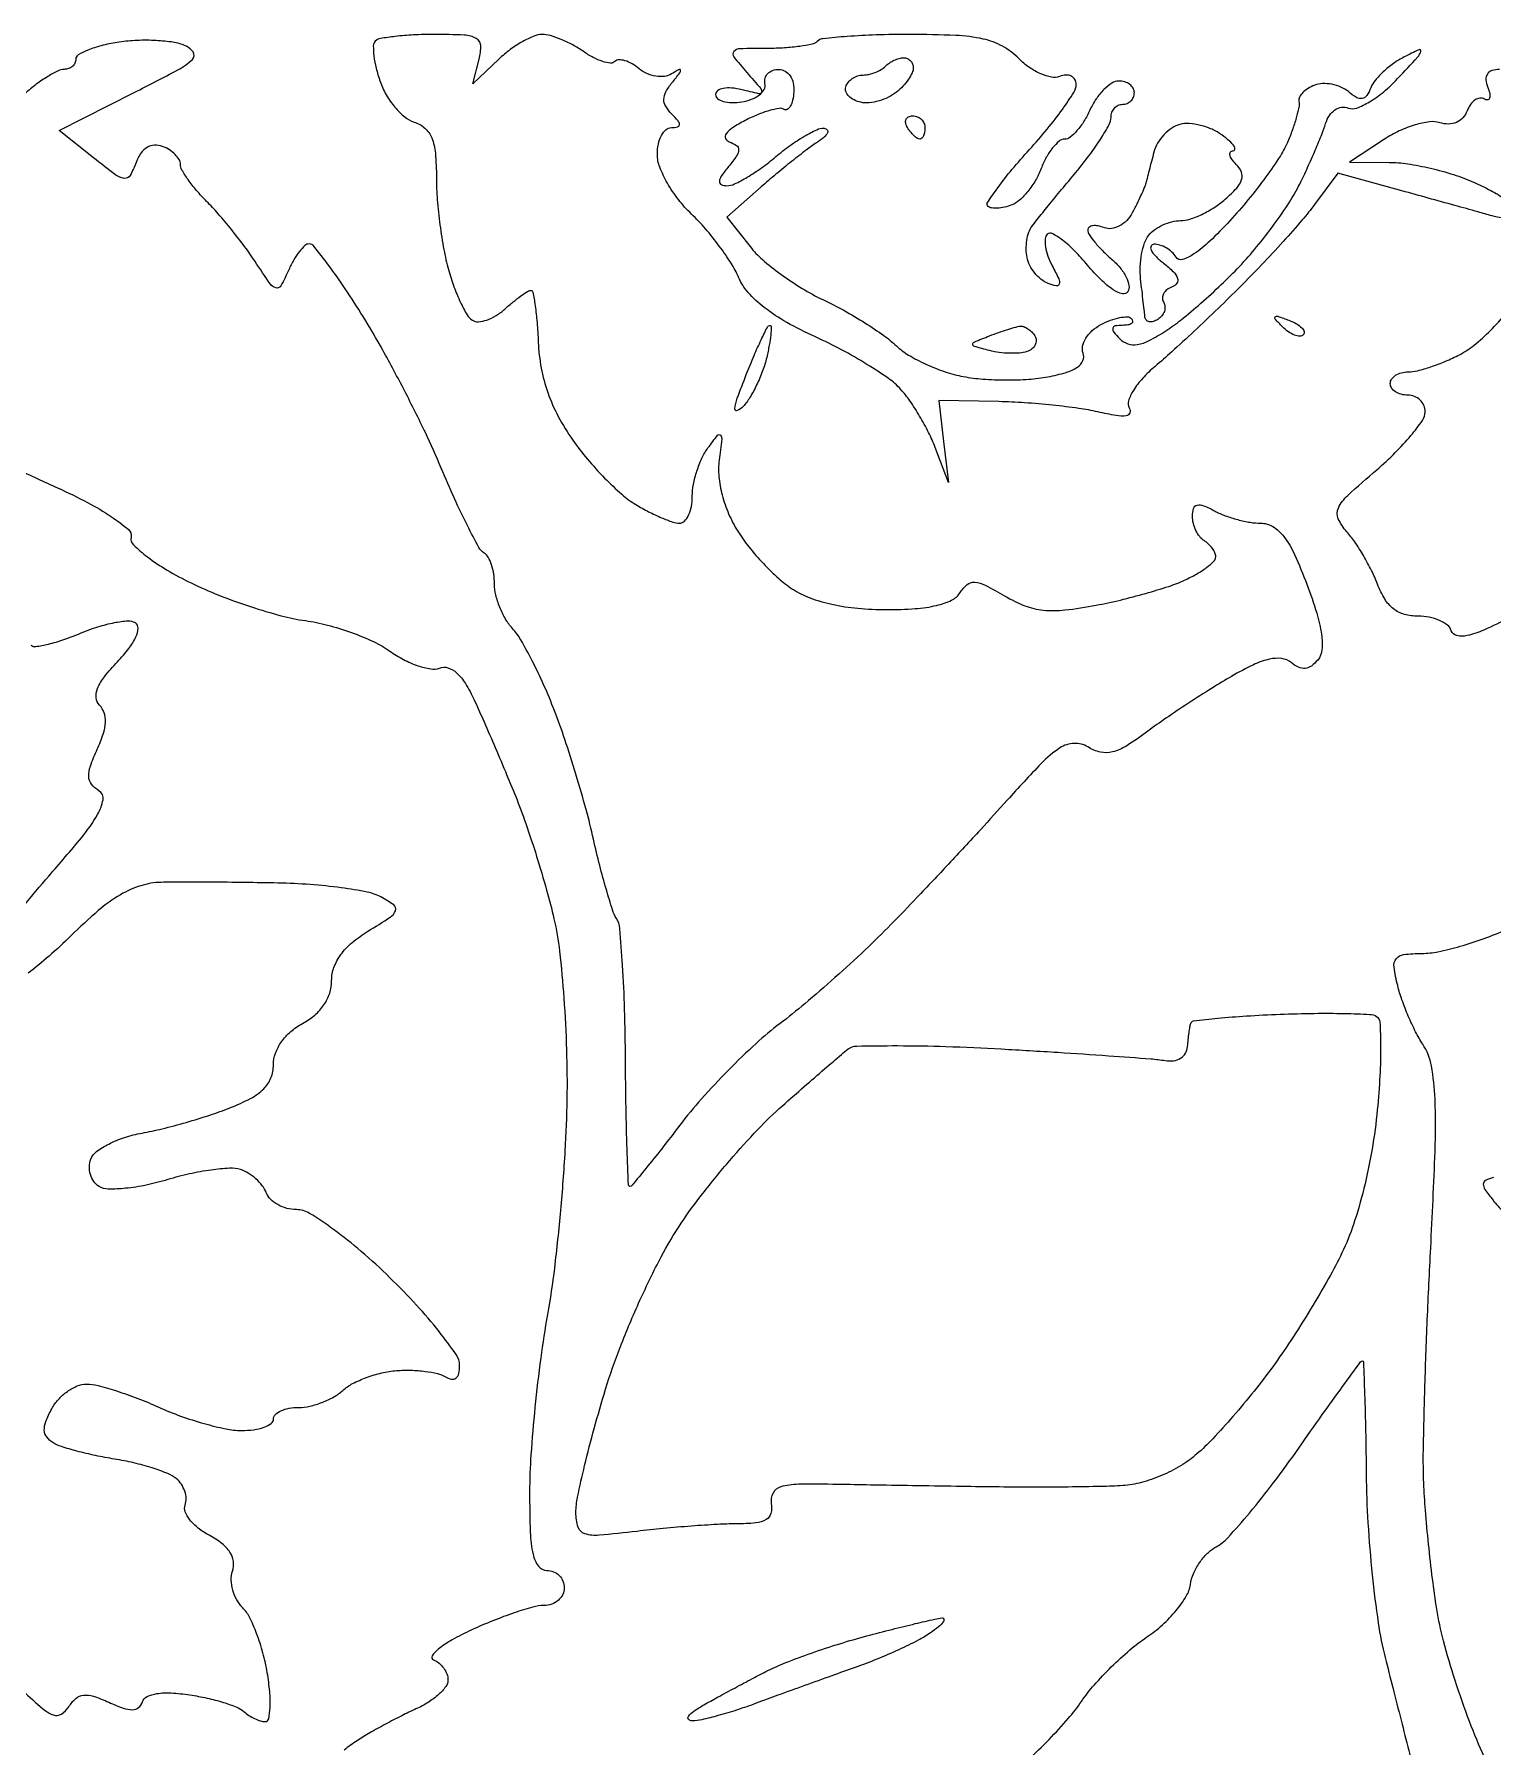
# Model space of a CAD drawing. Extents: x 0 to 102, y 0 to 135.
# Drawn here: x 79.98 to 90.59, y 101.76 to 114.21 of the extents above; entities that cross this region are included whole.
import ezdxf

# ---------------------------------------------------------------- set-up
doc = ezdxf.new("R2010")
doc.units = 0
doc.header["$MEASUREMENT"] = 0

msp = doc.modelspace()

# ---------------------------------------------------------------- linework, layer by layer
for points in [[(90.658409, 112.875781, -0.036503), (90.58545, 112.890931, 0.001341), (90.48252, 112.919977, 0.000335), (90.314333, 112.966828, 0.000343), (90.121901, 113.020153, 0.000345), (89.9298, 113.073101), (89.4645, 113.201006), (89.2953, 112.973922, -0.017749), (89.205238, 112.8616, -0.006008), (89.066515, 112.7045, -0.005966), (88.908903, 112.5344, -0.00682), (88.754057, 112.375627, -0.004446), (88.593534, 112.218286, -0.003613), (88.4188, 112.052454, -0.003651), (88.255565, 111.90198, -0.009484), (88.135201, 111.796737, 0.031923), (88.044613, 111.710061, 0.046547), (87.977733, 111.622197, 0.056738), (87.941113, 111.545259, 0.22479), (87.946779, 111.494583, -0.22796), (87.950606, 111.458376, -0.282283), (87.924685, 111.437518, -0.074451), (87.851685, 111.439071, -0.013808), (87.719634, 111.465498, 0.021453), (87.579706, 111.491284, 0.009056), (87.389975, 111.514398, 0.00894), (87.186092, 111.531818, 0.011534), (86.998353, 111.540137), (86.562607, 111.549384), (86.597271, 111.251142), (86.631936, 110.9529), (86.5358, 111.2067, 0.025628), (86.487759, 111.316233, 0.017464), (86.4226, 111.435649, 0.017633), (86.35146, 111.546714, 0.033559), (86.285437, 111.6297, 0.0548), (86.195678, 111.708771, 0.015479), (86.039733, 111.811326, 0.015404), (85.855148, 111.917004, 0.015703), (85.665572, 112.0104, -0.021462), (85.456209, 112.116557, -0.036802), (85.293176, 112.224718, -0.045139), (85.175497, 112.334247, -0.082515), (85.105319, 112.444611, 0.041027), (85.051645, 112.546777, 0.018495), (84.965751, 112.671598, 0.018166), (84.864808, 112.797442, 0.023616), (84.763053, 112.904589, -0.036866), (84.668285, 113.009824, -0.034969), (84.588148, 113.129637, -0.036966), (84.532652, 113.245795, -0.093219), (84.5154, 113.337528, -0.04991), (84.522893, 113.412404, -0.069894), (84.545221, 113.475721, -0.090046), (84.578163, 113.518324, -0.185325), (84.61692, 113.5332, 0.05264), (84.662192, 113.537979, 0.348179), (84.675712, 113.55435, 0.183737), (84.665855, 113.581934, 0.019699), (84.618933, 113.632707, -0.061908), (84.576066, 113.687742, -0.140069), (84.562625, 113.73832, -0.123308), (84.577313, 113.792668, -0.042742), (84.623163, 113.860447, 0.005246), (84.678619, 113.930488, 0.18988), (84.684279, 113.949884, 0.537767), (84.674296, 113.955242, 0.011808), (84.617444, 113.922856, -0.107133), (84.566255, 113.905439, -0.068988), (84.503352, 113.906901, -0.064547), (84.438807, 113.926156, -0.068581), (84.38275, 113.960972, 0.04228), (84.331034, 113.99698, 0.058665), (84.27921, 114.01929, 0.07399), (84.234988, 114.025594, 0.197325), (84.206142, 114.013542, -0.223726), (84.174402, 114.002129, -0.053222), (84.117896, 114.013663, -0.044641), (84.049366, 114.042388, -0.031229), (83.977863, 114.086087, 0.028965), (83.901041, 114.133515, 0.026078), (83.816561, 114.173601, 0.026991), (83.736952, 114.201486, 0.070858), (83.677179, 114.21, 0.098376), (83.616692, 114.197983, 0.031346), (83.533829, 114.157452, 0.029911), (83.444985, 114.099575, 0.029258), (83.36299, 114.031114), (83.172575, 113.852228), (83.219354, 114.031114, 0.072456), (83.230377, 114.129906, 0.266053), (83.198533, 114.181428, 0.114181), (83.112263, 114.205282, 0.010597), (82.889667, 114.21, 0.012202), (82.741861, 114.206392, 0.016717), (82.609249, 114.195462, 0.013482), (82.5013, 114.179959, 0.155179), (82.463708, 114.160508, 0.196964), (82.449567, 114.126728, 0.031873), (82.453653, 114.054129, 0.03106), (82.470135, 113.964598, 0.022824), (82.498979, 113.867865, 0.047385), (82.543404, 113.77103, 0.043196), (82.606468, 113.681023, 0.045893), (82.677615, 113.610419, 0.095922), (82.745871, 113.573256, -0.103877), (82.824308, 113.528933, -0.117516), (82.87414, 113.45846, -0.074141), (82.900702, 113.346783, -0.021045), (82.908472, 113.167949, 0.019803), (82.914956, 113.009623, 0.012512), (82.934438, 112.825749, 0.012563), (82.962697, 112.645726, 0.022522), (82.996204, 112.499907, 0.019495), (83.03598, 112.375686, 0.02328), (83.083329, 112.26225, 0.022916), (83.13132, 112.171798, 0.121492), (83.170263, 112.132069, 0.15824), (83.214341, 112.121297, 0.064656), (83.275445, 112.133894, 0.055179), (83.342869, 112.165858, 0.045688), (83.406442, 112.213612, -0.011853), (83.466457, 112.265391, -0.01604), (83.523219, 112.309089, -0.013003), (83.571872, 112.342231, -0.143981), (83.594212, 112.3488, -0.36178), (83.610079, 112.335591, -0.009468), (83.626141, 112.238127, -0.01569), (83.639949, 112.11649, -0.009539), (83.648999, 111.972041, 0.035973), (83.670733, 111.784556, 0.038025), (83.718959, 111.605676, 0.037071), (83.795067, 111.432212, 0.031083), (83.900048, 111.260875, 0.022401), (84.00635, 111.122958, 0.018286), (84.131733, 110.985093, 0.018665), (84.256678, 110.866605, 0.045231), (84.359253, 110.791634, 0.016516), (84.452022, 110.74002, 0.018206), (84.545073, 110.696408, 0.017897), (84.626763, 110.66509, 0.082763), (84.676503, 110.6568, 0.199303), (84.71192, 110.671501, 0.085407), (84.74197, 110.714178, 0.065402), (84.762383, 110.777364, 0.045495), (84.7692, 110.85213, -0.048012), (84.777494, 110.938311, -0.030554), (84.802736, 111.035946, -0.030583), (84.839621, 111.129591, -0.048789), (84.883365, 111.20359, -0.009871), (84.953525, 111.295669, -0.462981), (84.974327, 111.296351, -0.216106), (84.983684, 111.267208, -0.004599), (84.964563, 111.11401, 0.058534), (84.962612, 110.995355, 0.039131), (84.986784, 110.861552, 0.037196), (85.033749, 110.725017, 0.037982), (85.100159, 110.597947, 0.029723), (85.181342, 110.483493, 0.020205), (85.286287, 110.363057, 0.020403), (85.39744, 110.254666, 0.038012), (85.497079, 110.177968, 0.056478), (85.624001, 110.113942, 0.034903), (85.784574, 110.066969, 0.030871), (85.972617, 110.037955, 0.022846), (86.182871, 110.028343, 0.017303), (86.390889, 110.035544, 0.039404), (86.546243, 110.058701, 0.054472), (86.655406, 110.096773, 0.144189), (86.716375, 110.151425, -0.084582), (86.767658, 110.209621, -0.190384), (86.822854, 110.226903, -0.100328), (86.899931, 110.205337, -0.015191), (87.040887, 110.127749, 0.040862), (87.187696, 110.05649, 0.067303), (87.32164, 110.024307, 0.05417), (87.478723, 110.02538, 0.018091), (87.706213, 110.060051, 0.012039), (87.88243, 110.097886, 0.010123), (88.067186, 110.146209, 0.010252), (88.234126, 110.197223, 0.027621), (88.349648, 110.242335, 0.022525), (88.436413, 110.286689, 0.031014), (88.50965, 110.334633, 0.03175), (88.562718, 110.379796, 0.203286), (88.5762, 110.411587, 0.10399), (88.570084, 110.440673, 0.051617), (88.551349, 110.473578, 0.048071), (88.523962, 110.505004, 0.051127), (88.4916, 110.5299, -0.090018), (88.459209, 110.55907, -0.053206), (88.431851, 110.603511, -0.050964), (88.413275, 110.655421, -0.060527), (88.407, 110.707069, -0.073673), (88.415418, 110.763887, -0.269366), (88.441032, 110.787768, -0.155527), (88.487256, 110.783856, -0.024601), (88.570638, 110.744377, 0.035272), (88.645598, 110.710822, 0.023209), (88.735807, 110.682526, 0.023368), (88.826624, 110.663091, 0.041046), (88.903126, 110.6568, -0.13971), (88.992302, 110.631386, -0.092441), (89.071477, 110.55915, -0.055359), (89.149604, 110.427693, -0.016702), (89.238558, 110.21265, -0.014607), (89.31058, 110.002116, -0.039387), (89.345313, 109.848001, -0.058529), (89.348226, 109.736015, -0.149693), (89.317846, 109.661707, -0.064132), (89.271798, 109.618165, -0.134308), (89.226061, 109.600828, -0.134077), (89.177813, 109.609173, -0.063811), (89.12418, 109.643193, 0.144701), (89.055893, 109.672494, 0.086579), (88.967015, 109.667617, 0.054884), (88.849685, 109.626482, 0.01918), (88.691255, 109.542947, 0.008729), (88.545715, 109.455501, 0.005403), (88.377676, 109.34796, 0.005418), (88.213968, 109.238125, 0.009712), (88.082319, 109.143901, -0.019252), (87.929251, 109.038704, -0.076813), (87.825164, 108.993427, -0.119952), (87.737672, 108.991833, -0.084626), (87.64631, 109.029323, 0.151718), (87.545906, 109.055722, 0.135438), (87.443049, 109.022403, 0.056053), (87.30597, 108.908227, 0.008257), (87.060143, 108.643183, -0.003161), (86.864487, 108.42787, -0.001984), (86.633112, 108.178456, -0.001991), (86.403405, 107.934754, -0.00364), (86.213816, 107.7381, -0.010154), (86.026811, 107.554541, -0.006842), (85.80634, 107.352377, -0.006893), (85.587602, 107.162593, -0.013576), (85.40773, 107.019, 0.023739), (85.233172, 106.873746, 0.012779), (85.031571, 106.67941, 0.0127), (84.835766, 106.470401, 0.019453), (84.678075, 106.27875, -0.003445), (84.546891, 106.108486, -0.005506), (84.432241, 105.965069, -0.001519), (84.331201, 105.842254, -0.223443), (84.314929, 105.8346, -0.403477), (84.304345, 105.844801, -0.000762), (84.295115, 106.10638, -0.004354), (84.287635, 106.40504, -0.002612), (84.283694, 106.759809, 0.005979), (84.277243, 107.121338, 0.008547), (84.262204, 107.441788, 0.005202), (84.242262, 107.709344, 0.117734), (84.218181, 107.78221, -0.060444), (84.189068, 107.845218, -0.007296), (84.144177, 107.991632, -0.008588), (84.096167, 108.168028, -0.006972), (84.050605, 108.358651, 0.011584), (83.996755, 108.575097, 0.00686), (83.923037, 108.830758, 0.006862), (83.842431, 109.083986, 0.011712), (83.7673, 109.292834, 0.012787), (83.690435, 109.477557, 0.013141), (83.604883, 109.65641, 0.012973), (83.522725, 109.807375, 0.052856), (83.461252, 109.891696, -0.052069), (83.411376, 109.959884, -0.035956), (83.369262, 110.045836, -0.036303), (83.340459, 110.135401, -0.059713), (83.331, 110.214319, 0.03831), (83.325492, 110.286099, 0.041811), (83.309096, 110.35406, 0.045893), (83.285097, 110.40897, 0.129076), (83.256432, 110.4391, -0.130537), (83.21721, 110.480564, -0.007235), (83.13362, 110.639748, -0.010782), (83.039969, 110.834863, -0.007652), (82.943061, 111.057443, 0.012692), (82.827892, 111.314842, 0.007459), (82.677846, 111.61692, 0.007457), (82.518744, 111.914599, 0.012612), (82.375545, 112.15845, 0.008169), (82.24493, 112.361091, 0.012513), (82.124566, 112.53188, 0.007012), (82.019359, 112.669427, 0.22988), (81.982744, 112.6872, 0.18994), (81.952656, 112.675342, 0.038146), (81.912915, 112.632143, 0.035364), (81.871739, 112.571537, 0.0266), (81.835023, 112.499771, -0.01929), (81.777563, 112.38329, -0.340114), (81.741514, 112.367266, -0.183745), (81.69977, 112.395877, -0.006618), (81.589682, 112.559138, 0.015013), (81.513936, 112.6675, 0.009494), (81.419491, 112.789423, 0.009532), (81.322046, 112.905792, 0.017304), (81.237387, 112.996522, -0.019171), (81.164419, 113.075311, -0.023512), (81.102785, 113.154446, -0.022924), (81.058074, 113.224377, -0.131503), (81.0468, 113.266503, 0.136232), (81.037348, 113.300549, 0.061811), (81.008569, 113.337246, 0.054587), (80.966436, 113.370847, 0.049474), (80.916653, 113.39584, 0.104355), (80.858053, 113.405203, 0.12428), (80.804659, 113.388874, 0.106529), (80.759558, 113.34632, 0.062048), (80.725177, 113.279996, -0.041632), (80.681019, 113.185594, -0.297532), (80.638258, 113.163783, -0.134567), (80.576332, 113.188104, -0.007842), (80.41415, 113.313313), (80.164452, 113.512416), (80.710878, 113.788251, 0.005235), (81.026837, 113.95192, 0.068265), (81.133832, 114.029073, 0.380094), (81.138355, 114.083252, 0.144316), (81.072324, 114.132515, 0.055231), (80.980294, 114.155423, 0.023336), (80.853271, 114.166495, 0.022746), (80.715169, 114.165778, 0.027555), (80.586372, 114.152102, 0.022383), (80.471056, 114.12805, 0.033959), (80.37381, 114.096009, 0.036459), (80.303397, 114.061205, 0.265715), (80.2854, 114.029731, -0.113422), (80.278954, 114.001681, -0.100271), (80.260738, 113.9778, -0.09401), (80.233502, 113.961775, -0.086303), (80.201443, 113.9562, 0.116419), (80.156702, 113.945639, 0.021878), (80.082682, 113.904494, 0.022338), (79.998709, 113.847567, 0.018822), (79.915047, 113.780181, 0.039877)], [(90.639849, 113.9562, 0.077117), (90.584908, 113.947675, 0.173032), (90.551778, 113.922463, 0.166877), (90.541384, 113.881221, 0.070766), (90.55428, 113.824906, -0.035496), (90.568762, 113.777323, -0.126566), (90.5679, 113.745753, -0.313298), (90.553583, 113.73407, -0.159027), (90.529896, 113.73982, 0.170548), (90.49743, 113.746935, 0.120277), (90.462185, 113.733607, 0.091021), (90.429334, 113.700949, 0.060168), (90.404382, 113.653781, -0.09392), (90.373201, 113.603343, -0.106741), (90.32693, 113.570509, -0.101259), (90.269185, 113.558646, -0.076955), (90.205167, 113.568506, 0.110166), (90.13055, 113.575012, 0.039669), (90.025758, 113.552482, 0.037006), (89.910979, 113.508616, 0.036085), (89.8029, 113.447997), (89.5491, 113.280515), (89.837923, 113.279957, -0.037741), (89.971815, 113.269577, -0.019346), (90.137234, 113.237504, -0.019111), (90.305924, 113.191106, -0.027227), (90.451273, 113.136219, -0.018841), (90.575588, 113.075678, -0.026947), (90.68047, 113.01213, -0.025613)], [(90.711856, 109.968868, -0.013179), (90.526178, 109.879477, -0.050856), (90.404894, 109.839191, -0.108135), (90.3292, 109.838915, -0.265287), (90.28918, 109.87476, 0.147172), (90.260755, 109.915085, 0.06353), (90.203732, 109.949086, 0.055126), (90.129168, 109.972203, 0.04766), (90.047556, 109.98, -0.068418), (89.947669, 109.993732, -0.098898), (89.868458, 110.034009, -0.088944), (89.805154, 110.105345, -0.046302), (89.752618, 110.212495, 0.024444), (89.708925, 110.312421, 0.017127), (89.650519, 110.42053, 0.017327), (89.587279, 110.520458, 0.034184), (89.529176, 110.594216, -0.078151), (89.466962, 110.689262, -0.22174), (89.467953, 110.766528, -0.094754), (89.535984, 110.858246, -0.008929), (89.746564, 111.045113, 0.018229), (89.88152, 111.169432, 0.023531), (89.995472, 111.293509, 0.022345), (90.078974, 111.403087, 0.152791), (90.099, 111.467092, 0.104624), (90.089288, 111.512997, 0.099092), (90.061723, 111.55206, 0.096535), (90.02054, 111.57824, 0.09372), (89.9721, 111.5874, -0.064853), (89.923586, 111.593719, -0.082425), (89.882477, 111.612251, -0.098894), (89.854977, 111.639737, -0.148195), (89.8452, 111.672, -0.152778), (89.855294, 111.704264, -0.098141), (89.883711, 111.731749, -0.080847), (89.926174, 111.750292, -0.062677), (89.976301, 111.7566, 0.061783), (90.042837, 111.764853, 0.019141), (90.139812, 111.793274, 0.018819), (90.24678, 111.83366, 0.019656), (90.348834, 111.881449, 0.051123), (90.454689, 111.950712, 0.025466), (90.573948, 112.057973, 0.024978), (90.687305, 112.182758, 0.033494)], [(79.857241, 111.05259, 0.009504), (80.153553, 110.91282, -0.015643), (80.371249, 110.806846, -0.026643), (80.545032, 110.703244, -0.025947), (80.668346, 110.610905, -0.276002), (80.688276, 110.554128, 0.256188), (80.705303, 110.499195, 0.029385), (80.807049, 110.411762, 0.029629), (80.950019, 110.315643, 0.019812), (81.123751, 110.222299, 0.019431), (81.326349, 110.133143, 0.014309), (81.556948, 110.049729, 0.014506), (81.779877, 109.983336, 0.031067), (81.955805, 109.94798, -0.03034), (82.116643, 109.915899, -0.022241), (82.290409, 109.861763, -0.022616), (82.450884, 109.795478, -0.045492), (82.569124, 109.726539, 0.034327), (82.66961, 109.66491, 0.038451), (82.773928, 109.620231, 0.041852), (82.867301, 109.596971, 0.13249), (82.930832, 109.603536, -0.173352), (82.99228, 109.604956, -0.106236), (83.055423, 109.567802, -0.068851), (83.119496, 109.490135, -0.029321), (83.183509, 109.371178, -0.005239), (83.245302, 109.234486, -0.002207), (83.325613, 109.04954, -0.002183), (83.409719, 108.851108, -0.002844), (83.484879, 108.6687, -0.012986), (83.558302, 108.473152, -0.007393), (83.637377, 108.233274, -0.007379), (83.709902, 107.989246, -0.012103), (83.763212, 107.7804, -0.028393), (83.803517, 107.544112, -0.010132), (83.834934, 107.203269, -0.010016), (83.854368, 106.827117, -0.01166), (83.857329, 106.4691, -0.011297), (83.84316, 106.092827, -0.007415), (83.810638, 105.660377, -0.007461), (83.766419, 105.240046, -0.01422), (83.716258, 104.904, 0.011197), (83.666977, 104.586987, 0.007871), (83.62516, 104.22839, 0.007946), (83.595984, 103.883746, 0.01646), (83.586359, 103.61385, 0.008864), (83.590767, 103.31995, 0.045867), (83.610909, 103.158865, 0.106627), (83.649732, 103.073882, 0.236736), (83.7117, 103.0428, -0.099038), (83.76013, 103.033112, -0.097945), (83.801323, 103.005523, -0.097945), (83.828912, 102.96433, -0.099038), (83.8386, 102.9159, -0.115463), (83.827237, 102.867349, -0.099114), (83.79511, 102.825731, -0.092111), (83.74709, 102.797459, -0.084163), (83.69055, 102.787142, 0.064811), (83.609916, 102.775615, 0.013785), (83.474159, 102.733769, 0.014202), (83.318409, 102.676037, 0.013081), (83.1618, 102.608056, 0.018045), (83.022925, 102.537201, 0.039917), (82.923995, 102.471296, 0.079709), (82.877338, 102.420634, 0.482686), (82.88685, 102.391364, -0.080552), (82.927274, 102.36833, -0.066192), (82.961536, 102.332276, -0.067295), (82.984694, 102.289205, -0.089979), (82.9926, 102.24563, -0.161481), (82.97667, 102.197592, -0.048727), (82.924259, 102.139935, -0.043195), (82.848991, 102.082798, -0.035387), (82.75995, 102.035049, 0.011095), (82.656624, 101.98594, 0.006984), (82.538063, 101.924241, 0.00701), (82.423084, 101.860255, 0.012755), (82.331288, 101.804309, 0.029179), (82.23794, 101.736076, 0.121046)], [(79.905486, 107.871206, -0.011327), (80.089793, 108.090983, 0.007956), (80.326977, 108.369971, 0.039413), (80.444906, 108.538742, 0.092138), (80.483782, 108.646125, 0.304088), (80.454153, 108.711276, -0.087329), (80.400306, 108.759251, -0.158733), (80.380082, 108.813984, -0.096445), (80.391779, 108.889748, -0.020515), (80.44231, 109.013911, 0.028329), (80.484996, 109.123678, 0.065702), (80.501047, 109.210393, 0.092084), (80.491973, 109.278816, 0.11802), (80.458845, 109.332795, -0.175587), (80.433521, 109.3869, -0.120471), (80.443723, 109.454566, -0.070014), (80.49375, 109.540098, -0.023742), (80.588632, 109.649045, 0.025865), (80.672251, 109.745884, 0.056918), (80.723034, 109.829305, 0.093697), (80.738981, 109.892745, 0.275855), (80.719061, 109.931111, 0.157392), (80.665927, 109.94419, 0.029418), (80.565154, 109.931047, 0.028919), (80.444637, 109.900744, 0.02291), (80.318434, 109.854681, -0.015731), (80.195416, 109.807769, -0.023293), (80.084704, 109.775179, -0.020109), (79.994729, 109.756988, -0.24066), (79.962026, 109.767574, 0.240567)], [(79.902768, 102.166905, 0.013123), (80.044098, 102.037487, 0.0956), (80.1233, 101.991657, 0.226397), (80.181494, 101.998164, 0.113336), (80.235222, 102.051564, -0.073108), (80.286204, 102.111034, -0.153081), (80.341463, 102.135205, -0.107828), (80.414169, 102.127447, -0.026606), (80.526535, 102.083304, 0.021413), (80.631364, 102.040861, 0.088379), (80.698576, 102.029629, 0.169633), (80.742103, 102.045359, 0.142503), (80.770138, 102.085914, -0.202604), (80.804394, 102.12485, -0.075518), (80.875452, 102.146729, -0.051299), (80.979462, 102.151459, -0.023235), (81.115256, 102.137351, -0.01749), (81.240688, 102.113882, -0.019622), (81.359387, 102.08241, -0.019307), (81.457584, 102.048003, -0.09168), (81.50787, 102.016582, 0.040735), (81.544162, 101.98842, 0.034132), (81.586697, 101.964615, 0.03547), (81.628822, 101.948223, 0.075188), (81.663356, 101.943, 0.358717), (81.688981, 101.964099, 0.037586), (81.698823, 102.047129, 0.03315), (81.696141, 102.161597, 0.019418), (81.67856, 102.297619, 0.02439), (81.646825, 102.442151, 0.024244), (81.601115, 102.5832, 0.024958), (81.549152, 102.702179, 0.081106), (81.499052, 102.771834, -0.071697), (81.456747, 102.828388, -0.057273), (81.428149, 102.899026, -0.058596), (81.416823, 102.972381, -0.08608), (81.425623, 103.036886, 0.111121), (81.431747, 103.107915, 0.110565), (81.406885, 103.174864, 0.084857), (81.348686, 103.23795, 0.041267), (81.256337, 103.297651, -0.043306), (81.17684, 103.349503, -0.05857), (81.115991, 103.409882, -0.072834), (81.081479, 103.469211, -0.189173), (81.081113, 103.517793, 0.103372), (81.08865, 103.564379, 0.06999), (81.078705, 103.617412, 0.06625), (81.05352, 103.668576, 0.07221), (81.016424, 103.709704, 0.07765), (80.9541, 103.746871, 0.019033), (80.841367, 103.787344, 0.019037), (80.707088, 103.824298, 0.017982), (80.567819, 103.851736, -0.012317), (80.428541, 103.877541, -0.013299), (80.294246, 103.909613, -0.012893), (80.180817, 103.943068, -0.060319), (80.119132, 103.971588, -0.093669), (80.074125, 104.012714, -0.153223), (80.057061, 104.06102, -0.103028), (80.067972, 104.124636, -0.02906), (80.110442, 104.216441, -0.061324), (80.158945, 104.285267, -0.054226), (80.224576, 104.343537, -0.057281), (80.296567, 104.383173, -0.097519), (80.363738, 104.3964, -0.062236), (80.447618, 104.385919, -0.01488), (80.58294, 104.347243, -0.015065), (80.736805, 104.293115, -0.014397), (80.889511, 104.229058, 0.020309), (81.047772, 104.16486, 0.017631), (81.218309, 104.110327, 0.017991), (81.376292, 104.071957, 0.048612), (81.49095, 104.059858, 0.034582), (81.580062, 104.065314, 0.052902), (81.655259, 104.083397, 0.069195), (81.706926, 104.110287, 0.242798), (81.7236, 104.1426, -0.204047), (81.737369, 104.174934, -0.083709), (81.777559, 104.202349, -0.063911), (81.836972, 104.220985, -0.044105), (81.907289, 104.2272, 0.056166), (81.987654, 104.236256, 0.036232), (82.077341, 104.263692, 0.036199), (82.162271, 104.303847, 0.055441), (82.228247, 104.351427, -0.064378), (82.298868, 104.40047, -0.031441), (82.399369, 104.444815, -0.030557), (82.511283, 104.478405, -0.03863), (82.618029, 104.494895, -0.025263), (82.722283, 104.497558, -0.024945), (82.826719, 104.489725, -0.025746), (82.917197, 104.473614, -0.081649), (82.973871, 104.450275, 0.088797), (83.017546, 104.433011, 0.219374), (83.050285, 104.440766, 0.173391), (83.070816, 104.473301, 0.054946), (83.0772, 104.531216, 0.153305), (83.051507, 104.613045, 0.015498), (82.928231, 104.778798, 0.018272), (82.764303, 104.970676, 0.013567), (82.570072, 105.170709, 0.015427), (82.361818, 105.361681, 0.020494), (82.160473, 105.521295, 0.019025), (81.986295, 105.638238, 0.139195), (81.890617, 105.6654, -0.066184), (81.821189, 105.67463, -0.062132), (81.754969, 105.701731, -0.066519), (81.701786, 105.741777, -0.106942), (81.670829, 105.78908, 0.072992), (81.642394, 105.839662, 0.045942), (81.596117, 105.889369, 0.045196), (81.540301, 105.930837, 0.061138), (81.483135, 105.956814, 0.090521), (81.404657, 105.966583, 0.020284), (81.269922, 105.953436, 0.020405), (81.113314, 105.925158, 0.01849), (80.954228, 105.883447, -0.021992), (80.797351, 105.843488, -0.0267), (80.647385, 105.820507, -0.026892), (80.521925, 105.814871, -0.137023), (80.455451, 105.834074, -0.100224), (80.417194, 105.869955, -0.081409), (80.392429, 105.920548, -0.079113), (80.384661, 105.977806, -0.08605), (80.395526, 106.032894, -0.141701), (80.43664, 106.087209, -0.04274), (80.525465, 106.142392, -0.039021), (80.64059, 106.190048, -0.03377), (80.767404, 106.222018, 0.015836), (80.913508, 106.253329, 0.00906), (81.087794, 106.299861, 0.009043), (81.261556, 106.353061, 0.014832), (81.40635, 106.405072, 0.027452), (81.557457, 106.474264, 0.07361), (81.652736, 106.543915, 0.102871), (81.705177, 106.622651, 0.09593), (81.7236, 106.71779, -0.086135), (81.738287, 106.802416, -0.067223), (81.781274, 106.885404, -0.062167), (81.848687, 106.959776, -0.054772), (81.9351, 107.019, 0.054347), (82.023907, 107.079754, 0.066587), (82.090845, 107.154666, 0.071418), (82.132356, 107.2398, 0.077927), (82.1466, 107.330639, -0.087132), (82.163529, 107.427044, -0.071504), (82.212843, 107.519407, -0.060349), (82.295035, 107.606977, -0.037551), (82.409702, 107.689089, 0.008506), (82.572617, 107.792, 0.157412), (82.610389, 107.838889, 0.338843), (82.598088, 107.880484, 0.03463), (82.505338, 107.938715, 0.074919), (82.405555, 107.974219, 0.014493), (82.216078, 108.005438, 0.01512), (81.990916, 108.028956, 0.013453), (81.755786, 108.039999, 0.001805), (81.513292, 108.043981, 0.001703), (81.266029, 108.046306, 0.001691), (81.04699, 108.046879, 0.005934), (80.905924, 108.045096, 0.069946), (80.757669, 108.020537, 0.058017), (80.611474, 107.955297, 0.043138), (80.44957, 107.839258, 0.017549), (80.249783, 107.655667, -0.015052), (80.091818, 107.509047, -0.019645), (79.938367, 107.385267, -0.017579)], [(90.530864, 101.682738, -0.017561), (90.421809, 101.943004, -0.012535), (90.317463, 102.241209, -0.012679), (90.232232, 102.53086, -0.026292), (90.183518, 102.761388, -0.007924), (90.15262, 102.980919, -0.005253), (90.123804, 103.233763, -0.005287), (90.100986, 103.480008, -0.010246), (90.08887, 103.6773, -0.014756), (90.086145, 103.917649, -0.002822), (90.096545, 104.354151, -0.003006), (90.114627, 104.863659, -0.002763), (90.139272, 105.387474, 0.003592), (90.171074, 106.088185, 0.019252), (90.17095, 106.470433, 0.035774), (90.144355, 106.710473, 0.098523), (90.081763, 106.867974, -0.02688), (90.029639, 106.958812, -0.01561), (89.976512, 107.072851, -0.015576), (89.930267, 107.190819, -0.025253), (89.899271, 107.29395, -0.024817), (89.872926, 107.42959, -0.199764), (89.888441, 107.489819, -0.205531), (89.941783, 107.520284, -0.0264), (90.076238, 107.528458, 0.049345), (90.192223, 107.540862, 0.017823), (90.353394, 107.580439, 0.017476), (90.528003, 107.636637, 0.019876), (90.690784, 107.702805)], [(90.596343, 105.898998, 0.049046), (90.538457, 105.876989, 0.284698), (90.522, 105.850428, 0.153265), (90.534066, 105.811991, 0.016645), (90.590341, 105.736661, 0.01917), (90.665548, 105.649733, 0.014344)], [(87.208588, 101.662048, 0.01335), (87.363892, 101.813704, 0.013531), (87.503043, 101.965025, 0.029317), (87.599617, 102.090013, -0.030783), (87.692114, 102.209004, -0.017856), (87.816639, 102.340538, -0.017805), (87.951412, 102.463957, -0.028496), (88.075701, 102.55822, 0.036335), (88.188286, 102.646419, 0.035594), (88.287755, 102.750556, 0.037816), (88.361314, 102.854532, 0.09955), (88.391758, 102.940143, -0.066446), (88.413871, 103.018239, -0.047738), (88.45771, 103.097724, -0.04812), (88.515249, 103.166651, -0.072035), (88.578276, 103.213111, 0.085364), (88.663929, 103.279822, 0.010449), (88.820839, 103.459495, 0.012128), (88.999041, 103.683174, 0.009737), (89.180098, 103.932026, -0.001965), (89.351121, 104.174936, -0.003205), (89.498326, 104.379488, -0.000504), (89.629732, 104.559258, -0.239049), (89.642238, 104.5656, -0.40368), (89.650398, 104.557729, -0.000565), (89.658599, 104.3233, -0.003745), (89.665617, 104.057037, -0.002247), (89.670162, 103.74075, 0.012902), (89.682761, 103.387754, 0.010372), (89.713967, 103.009092, 0.010515), (89.757448, 102.660228, 0.026216), (89.807848, 102.4083, -0.000019), (89.863601, 102.189799, -0.000015), (89.924036, 101.952886, -0.000015), (89.980225, 101.732562, -0.000036), (90.021473, 101.570756, 0.023425)]]:
    msp.add_lwpolyline(points, format="xyb")
for points in [[(86.3484, 114.21, 0.007627), (86.106998, 114.206317, 0.011245), (85.895332, 114.195089, 0.006694), (85.719727, 114.179441, 0.172464), (85.67724, 114.15924, -0.1442), (85.640848, 114.139408, -0.017922), (85.551152, 114.123391, -0.019936), (85.440635, 114.11219, -0.015285), (85.319284, 114.10848, 0.006144), (85.11486, 114.105968, 0.208647), (85.07182, 114.085918, 0.362036), (85.070741, 114.048357, 0.014214), (85.165594, 113.934458, -0.004366), (85.267337, 113.817068, -0.25244), (85.273111, 113.790086, -0.394597), (85.253898, 113.778689, -0.007267), (85.12875, 113.808098, 0.039323), (85.055811, 113.820374, 0.067472), (84.994315, 113.817506, 0.101632), (84.953267, 113.800924, 0.251169), (84.9384, 113.773196, 0.235205), (84.952979, 113.743919, 0.093439), (84.994315, 113.723416, 0.065726), (85.05584, 113.714568, 0.040767), (85.12875, 113.719674, 0.053173), (85.200019, 113.738454, 0.075516), (85.256972, 113.77066, 0.098052), (85.291347, 113.810659, 0.180825), (85.29795, 113.852458, -0.11908), (85.299371, 113.891984, -0.124771), (85.318745, 113.925726, -0.11373), (85.353612, 113.948312, -0.087304), (85.398442, 113.9562, -0.13433), (85.444358, 113.943638, -0.112163), (85.481205, 113.908789, -0.095285), (85.503522, 113.85599, -0.071392), (85.50778, 113.792861, -0.035735), (85.498905, 113.732763, -0.072064), (85.481985, 113.688075, -0.129676), (85.46033, 113.665461, -0.282883), (85.437243, 113.665512, 0.181525), (85.401289, 113.672592, 0.028504), (85.329641, 113.656443, 0.028551), (85.24363, 113.626425, 0.021433), (85.152714, 113.584098, 0.023449), (85.062513, 113.531796, 0.090736), (85.015533, 113.487735, 0.262867), (85.011399, 113.454124, 0.216954), (85.038159, 113.429105, -0.069335), (85.089948, 113.403255, -0.253717), (85.106078, 113.371692, -0.146152), (85.091639, 113.327343, -0.021274), (85.033791, 113.250858, 0.019596), (84.981002, 113.181546, 0.132034), (84.966357, 113.14132, 0.325251), (84.980041, 113.118611, 0.100226), (85.021579, 113.1102, 0.113198), (85.077022, 113.122915, 0.021535), (85.168791, 113.172328, 0.021985), (85.272977, 113.240731, 0.018647), (85.376828, 113.3217, -0.018935), (85.480339, 113.402308, -0.022867), (85.583504, 113.46961, -0.022322), (85.673929, 113.517573, -0.123911), (85.727441, 113.528225, -0.210705), (85.750101, 113.516845, -0.299427), (85.752462, 113.495109, -0.099691), (85.725841, 113.461673, -0.029666), (85.673233, 113.422475, 0.016951), (85.59737, 113.368893, 0.005882), (85.491587, 113.286692, 0.005836), (85.377106, 113.193348, 0.006758), (85.270369, 113.101748), (85.020972, 112.881797), (85.1893, 112.667801, 0.047776), (85.279212, 112.57358, 0.020994), (85.414354, 112.466219, 0.020551), (85.568345, 112.363502, 0.025902), (85.719065, 112.282067, -0.015964), (85.870147, 112.204273, -0.013396), (86.025225, 112.11253, -0.013608), (86.162431, 112.021016, -0.035824), (86.253767, 111.946084, 0.055215), (86.342478, 111.878875, 0.027058), (86.468134, 111.812828, 0.026459), (86.60761, 111.757616, 0.034657), (86.740217, 111.723087, 0.028064), (86.882009, 111.704645, 0.01739), (87.049872, 111.698189, 0.01743), (87.216584, 111.70339, 0.029859), (87.354573, 111.720833, 0.024506), (87.488104, 111.752726, 0.076586), (87.571577, 111.791649, 0.144638), (87.610421, 111.838302, 0.195807), (87.611523, 111.892576, -0.147187), (87.607734, 111.943603, -0.084518), (87.631197, 112.00121, -0.071609), (87.677626, 112.056514, -0.05958), (87.740596, 112.100564, -0.031749), (87.810548, 112.132469, -0.04276), (87.877425, 112.151626, -0.049252), (87.932478, 112.156876, -0.198043), (87.963046, 112.144154, -0.183564), (87.971369, 112.125631, -0.253544), (87.963798, 112.109439, -0.118705), (87.937677, 112.098381, -0.041065), (87.89658, 112.095, 0.042633), (87.844242, 112.090529, 0.312845), (87.827274, 112.07385, 0.221445), (87.834229, 112.046418, 0.025319), (87.878136, 111.997824, 0.114826), (87.937737, 111.960727, 0.124592), (88.005743, 111.955262, 0.078446), (88.092212, 111.984329, 0.023666), (88.212306, 112.054402, 0.025423), (88.324079, 112.135273, 0.010417), (88.467599, 112.255671, 0.010275), (88.616646, 112.391599, 0.012957), (88.748588, 112.523663, 0.018178), (88.873393, 112.665196, 0.013546), (89.00093, 112.829786, 0.013736), (89.112822, 112.991712, 0.030034), (89.187346, 113.122735, 0.007117), (89.244292, 113.242801, 0.00635), (89.300066, 113.369071, 0.006383), (89.347304, 113.483838, 0.019584), (89.375221, 113.563128, -0.071324), (89.402661, 113.621146, -0.097651), (89.443147, 113.662163, -0.114019), (89.491062, 113.680758, -0.128076), (89.5401, 113.67526, 0.183627), (89.601031, 113.675065, 0.044303), (89.693554, 113.719594, 0.039653), (89.797605, 113.793308, 0.030446), (89.898937, 113.888947, 0.002831), (90.045089, 114.046539, 0.113066), (90.068277, 114.087328, 0.644537), (90.054807, 114.099083, 0.012619), (89.946171, 114.046231, 0.035388), (89.868001, 113.998435, 0.031902), (89.794437, 113.938544, 0.033356), (89.735468, 113.876129, 0.08116), (89.703641, 113.821607, -0.05774), (89.67466, 113.766176, -0.204813), (89.641604, 113.745005, -0.175394), (89.599727, 113.752697, -0.040979), (89.540298, 113.794305, 0.070892), (89.486392, 113.827442, 0.055209), (89.420589, 113.847749, 0.056243), (89.353432, 113.852907, 0.082863), (89.295593, 113.841119, 0.045844), (89.247387, 113.817354, 0.059987), (89.208898, 113.786893, 0.07356), (89.185216, 113.754726, 0.177807), (89.181277, 113.725904, -0.103824), (89.181629, 113.687569, -0.016522), (89.164359, 113.614057, -0.017695), (89.137687, 113.527584, -0.014672), (89.103397, 113.437555, -0.045133), (89.045852, 113.327947, -0.014078), (88.940577, 113.174665, -0.013945), (88.812754, 113.009237, -0.014959), (88.678763, 112.855122, -0.015737), (88.532773, 112.706674, -0.042352), (88.41754, 112.613941, -0.072797), (88.333862, 112.573764, -0.342389), (88.287135, 112.591218, 0.068564), (88.256968, 112.627732, 0.053984), (88.215642, 112.658215, 0.055239), (88.169992, 112.678454, 0.083603), (88.127057, 112.684509, 0.278171), (88.105523, 112.670727, 0.235016), (88.1056, 112.643271, 0.081257), (88.137177, 112.599653, 0.028133), (88.1955, 112.547901, -0.025603), (88.268246, 112.484006, -0.113332), (88.298945, 112.436445, -0.250783), (88.29379, 112.400883, -0.145245), (88.258423, 112.374166, 0.073012), (88.221123, 112.353583, 0.103428), (88.196351, 112.325034, 0.125195), (88.187897, 112.293184, 0.141924), (88.196353, 112.26282, -0.119451), (88.206602, 112.231452, -0.100674), (88.202318, 112.196694, -0.092127), (88.184077, 112.163856, -0.08179), (88.15458, 112.138153, -0.061995), (88.121146, 112.12283, -0.11778), (88.091786, 112.120729, -0.168072), (88.071261, 112.131837, -0.161134), (88.06155, 112.153457, 0.002152), (88.057361, 112.192474, 0.000403), (88.049321, 112.263923, 0.000431), (88.039786, 112.347408, 0.000394), (88.02982, 112.4334, -0.039976), (88.026602, 112.522138, -0.035609), (88.037179, 112.613836, -0.037377), (88.058868, 112.69512, -0.084715), (88.089529, 112.75065, -0.071088), (88.132529, 112.79114, -0.04576), (88.191986, 112.825336, -0.04522), (88.25776, 112.848611, -0.062514), (88.319814, 112.8564, 0.078668), (88.388392, 112.867257, 0.032968), (88.475463, 112.902028, 0.031594), (88.565514, 112.952282, 0.035582), (88.644806, 113.011729, 0.028186), (88.72832, 113.09284, 0.109445), (88.764285, 113.154846, 0.174119), (88.762241, 113.209795, 0.101199), (88.725431, 113.265529, -0.036644), (88.692727, 113.303413, -0.102518), (88.678032, 113.335074, -0.239513), (88.682927, 113.355084, -0.218559), (88.70235, 113.364, 0.379239), (88.715064, 113.375264, 0.187231), (88.709316, 113.397839, 0.058785), (88.675739, 113.43484, 0.02127), (88.6202, 113.479196, 0.053023), (88.549068, 113.520437, 0.043137), (88.465783, 113.549268, 0.044764), (88.383465, 113.562347, 0.081147), (88.315752, 113.555974, 0.084123), (88.256385, 113.529204, 0.056277), (88.199452, 113.480868, 0.055043), (88.153377, 113.419559, 0.069792), (88.126135, 113.35424, 0.000169), (88.108629, 113.287203, 0.000174), (88.091344, 113.220828, 0.000168), (88.076402, 113.163289, 0.000745), (88.067671, 113.129411, -0.036348), (88.056514, 113.096126, -0.007889), (88.032237, 113.040552, -0.008186), (88.002002, 112.976993, -0.007754), (87.969169, 112.913288, -0.069933), (87.928508, 112.857642, -0.077645), (87.875363, 112.817646, -0.087324), (87.818285, 112.798987, -0.127728), (87.766012, 112.804883, 0.044542), (87.719864, 112.818023, 0.08221), (87.680971, 112.818968, 0.131643), (87.655443, 112.808129, 0.230848), (87.6456, 112.787946, 0.148564), (87.655685, 112.754755, 0.02401), (87.69636, 112.699889, 0.024708), (87.752236, 112.638123, 0.019483), (87.8184, 112.576847, -0.043188), (87.880469, 112.513648, -0.057455), (87.924241, 112.446144, -0.070647), (87.944589, 112.384622, -0.185056), (87.936055, 112.339666, -0.330504), (87.897114, 112.324166, -0.081274), (87.830272, 112.354158, -0.049484), (87.743368, 112.424845, -0.022829), (87.644607, 112.53227, 0.020546), (87.549882, 112.636253, 0.033969), (87.460855, 112.714802, 0.038048), (87.387315, 112.762877, 0.330762), (87.350898, 112.757896, 0.183864), (87.335328, 112.724153, 0.055918), (87.337794, 112.66693, 0.047625), (87.355369, 112.598093, 0.036579), (87.386903, 112.52715, -0.01236), (87.434347, 112.432976, -0.171328), (87.438192, 112.395639, -0.403373), (87.417439, 112.382419, -0.041724), (87.356274, 112.400207, -0.078642), (87.30671, 112.428808, -0.052625), (87.260328, 112.475198, -0.051844), (87.223882, 112.531245, -0.068613), (87.203835, 112.588653, -0.047965), (87.197613, 112.648794, -0.039838), (87.202268, 112.712977, -0.041483), (87.216285, 112.771536, -0.080612), (87.238377, 112.8141, -0.009772), (87.276942, 112.863877, -0.001396), (87.358245, 112.964109, -0.001587), (87.455145, 113.082123, -0.001353), (87.558058, 113.205968, 0.013977), (87.656373, 113.330549, 0.017906), (87.739382, 113.45076, 0.015934), (87.801012, 113.554355, 0.126875), (87.8148, 113.607818, -0.088219), (87.821222, 113.643931, -0.094728), (87.839651, 113.674617, -0.100022), (87.867126, 113.695144, -0.111024), (87.8994, 113.7024, 0.099038), (87.931687, 113.708859, 0.097945), (87.959149, 113.727251, 0.097945), (87.977541, 113.754713, 0.099038), (87.984, 113.787, 0.132956), (87.975267, 113.819262, 0.100532), (87.950712, 113.846749, 0.087654), (87.913981, 113.865242, 0.073022), (87.87068, 113.8716, 0.145081), (87.820371, 113.856688, 0.053401), (87.76234, 113.809472, 0.047285), (87.706239, 113.741026, 0.041165), (87.660993, 113.6601, -0.032263), (87.6176, 113.579142, -0.04047), (87.566936, 113.510728, -0.045196), (87.516686, 113.462763, -0.16955), (87.47612, 113.4486, 0.177448), (87.436524, 113.434091, 0.049285), (87.389748, 113.385835, 0.043227), (87.343978, 113.316721, 0.033816), (87.306376, 113.234932, -0.041087), (87.265556, 113.149437, -0.03776), (87.210281, 113.06917, -0.039932), (87.14967, 113.00519, -0.091807), (87.093321, 112.970681, -0.034309), (87.039903, 112.954284, -0.04238), (86.988392, 112.946788, -0.047726), (86.945695, 112.948308, -0.165087), (86.921224, 112.960376, -0.356028), (86.918159, 112.990518, -0.011483), (86.99266, 113.098094, -0.017377), (87.093511, 113.227125, -0.010594), (87.220972, 113.37264, 0.012787), (87.3512, 113.522635, 0.01706), (87.461117, 113.665649, 0.014343), (87.543857, 113.788563, 0.14189), (87.561, 113.847757, 0.132186), (87.551433, 113.883314, 0.151946), (87.525645, 113.907027, 0.125613), (87.486636, 113.914611, 0.077279), (87.440641, 113.904704, -0.139964), (87.381936, 113.899507, -0.055709), (87.304014, 113.923709, -0.049367), (87.220684, 113.97044, -0.043941), (87.144541, 114.034259, 0.070743), (87.024702, 114.124259, 0.071532), (86.884969, 114.176868, 0.043881), (86.684669, 114.202963, 0.010462)], [(86.3061, 114.0408, -0.104448), (86.333, 114.035119, -0.099061), (86.355891, 114.018992, -0.096582), (86.371232, 113.994898, -0.09388), (86.3766, 113.966559, -0.115627), (86.36828, 113.931062, -0.037111), (86.340517, 113.88418, -0.034752), (86.300772, 113.834861, -0.032582), (86.253764, 113.790373, -0.058932), (86.196767, 113.753436, -0.044756), (86.127228, 113.726639, -0.045765), (86.056333, 113.713233, -0.075208), (85.995495, 113.716564, -0.062395), (85.945612, 113.733621, -0.086322), (85.907372, 113.761286, -0.10836), (85.886481, 113.794875, -0.159984), (85.885681, 113.8293, -0.098091), (85.902954, 113.861714, -0.071682), (85.933085, 113.889366, -0.069145), (85.971023, 113.908225, -0.078271), (86.011079, 113.914979, 0.052705), (86.053855, 113.919969, 0.037905), (86.099869, 113.934063, 0.03849), (86.142088, 113.954453, 0.064722), (86.173229, 113.978429, -0.048887), (86.20229, 114.002302, -0.0378), (86.237988, 114.022479, -0.038855), (86.274575, 114.036301, -0.071003)], [(86.371607, 113.6178, -0.093332), (86.405807, 113.61136, -0.09642), (86.434882, 113.592949, -0.099167), (86.454342, 113.56548, -0.105053), (86.4612, 113.5332, -0.042167), (86.458464, 113.500811, -0.061769), (86.450241, 113.473451, -0.081139), (86.438159, 113.454899, -0.210953), (86.423893, 113.4486, -0.151918), (86.406065, 113.454145, -0.038439), (86.382186, 113.473451, -0.035638), (86.357057, 113.500817, -0.029505), (86.3343, 113.5332, -0.082592), (86.321059, 113.565526, -0.161196), (86.323691, 113.592949, -0.182303), (86.341579, 113.611177, -0.108972)], [(85.333545, 112.095, -0.424338), (85.343422, 112.084777, -0.016384), (85.33951, 112.026659, -0.020543), (85.328848, 111.951572, -0.011908), (85.310209, 111.86235, -0.030594), (85.280807, 111.764158, -0.02383), (85.237434, 111.661499, -0.024375), (85.187609, 111.569452, -0.052428), (85.138877, 111.505302, -0.100592), (85.096755, 111.475491, -0.574602), (85.079264, 111.488182, -0.062226), (85.096717, 111.564695, -0.006435), (85.162213, 111.737952, -0.007058), (85.218219, 111.874818, -0.011219), (85.270396, 111.990117, -0.005267), (85.317112, 112.084899, -0.282776)], [(87.154157, 112.089054, -0.115719), (87.180032, 112.085696, -0.058138), (87.20949, 112.070525, -0.053133), (87.237802, 112.046778, -0.053336), (87.260434, 112.017626, -0.12921), (87.270295, 111.985357, -0.129852), (87.262988, 111.952477, -0.112428), (87.238959, 111.923997, -0.080543), (87.201977, 111.904495, -0.061078), (87.149628, 111.893744, -0.026587), (87.078547, 111.891798, -0.025827), (87.001873, 111.897746, -0.031236), (86.93103, 111.911482, -0.00556), (86.82037, 111.941524, -0.335442), (86.808661, 111.957013, -0.303321), (86.819964, 111.973931, -0.004945), (86.93103, 112.018667, -0.008054), (86.998361, 112.043773, -0.008806), (87.0645, 112.065925, -0.008345), (87.121656, 112.082912, -0.042733)], [(89.108599, 112.131861, -0.036269), (89.163386, 112.106313, -0.070189), (89.201824, 112.077154, -0.120343), (89.218525, 112.049427, -0.278911), (89.212939, 112.026739, -0.20742), (89.18703, 112.0165, -0.082976), (89.148842, 112.024171, -0.063152), (89.10466, 112.047735, -0.043285), (89.06124, 112.084502, -0.011214), (89.008209, 112.140384, -0.400052), (89.008606, 112.15673, -0.286372), (89.027644, 112.161139, -0.008399)], [(89.043768, 107.086331, -0.006291), (89.292506, 107.092749, -0.00905), (89.512783, 107.091673, -0.005458), (89.696785, 107.085433, -0.12788), (89.746228, 107.070182, -0.247462), (89.769999, 107.029802, -0.009949), (89.774735, 106.854234, -0.015467), (89.769606, 106.639315, -0.01011), (89.751023, 106.39205, -0.018491), (89.712739, 106.10416, -0.018199), (89.653137, 105.818337, -0.019181), (89.578298, 105.558395, -0.033333), (89.493938, 105.350409, -0.015602), (89.396816, 105.165289, -0.008159), (89.265047, 104.940751, -0.008107), (89.122289, 104.714668, -0.012295), (88.990235, 104.5233, -0.011916), (88.85465, 104.345847, -0.009731), (88.701492, 104.162428, -0.00986), (88.553886, 103.999111, -0.025307), (88.43911, 103.8888, -0.04331), (88.32085, 103.802866, -0.034858), (88.180817, 103.731356, -0.035361), (88.034966, 103.681112, -0.049921), (87.8994, 103.659052, -0.009888), (87.743881, 103.652551, -0.00287), (87.503895, 103.648649, -0.002884), (87.233438, 103.647364, -0.003078), (86.9688, 103.649263, -0.000392), (86.688841, 103.653215, -0.00027), (86.371577, 103.658113, -0.000272), (86.066311, 103.663157, -0.000555), (85.8267, 103.667511, 0.008017), (85.540546, 103.668441, 0.066637), (85.412462, 103.649624, 0.201099), (85.356612, 103.604843, 0.167645), (85.343959, 103.52925, -0.105783), (85.340757, 103.457246, -0.1989), (85.306202, 103.411591, -0.109631), (85.230592, 103.387217, -0.022707), (85.090159, 103.380465, 0.01295), (84.952565, 103.376537, 0.005062), (84.762887, 103.364274, 0.005007), (84.557813, 103.346863, 0.006207), (84.36735, 103.326381, -0.007709), (84.091505, 103.297554, -0.097047), (83.987875, 103.308453, -0.2477), (83.939296, 103.356886, -0.075462), (83.9232, 103.462932, -0.051829), (83.934893, 103.575437, -0.007199), (83.986506, 103.804598, -0.008179), (84.056196, 104.074943, -0.006853), (84.138711, 104.359382, -0.019011), (84.246338, 104.669474, -0.013801), (84.388526, 105.006072, -0.013996), (84.543174, 105.321948, -0.026381), (84.688104, 105.565924, -0.018586), (84.845175, 105.783201, -0.012012), (85.0421, 106.0232, -0.012078), (85.246164, 106.248806, -0.022248), (85.424342, 106.420494, -0.001104), (85.583996, 106.560564, -0.001436), (85.730866, 106.688104, -0.001068), (85.854498, 106.794382, -0.01313), (85.902813, 106.833586, -0.161001), (85.964773, 106.855236, -0.004193), (86.261754, 106.857761, -0.008443), (86.614213, 106.851849, -0.005621), (87.017861, 106.833714, -0.001569), (87.426887, 106.809439, -0.002126), (87.796242, 106.784778, -0.001422), (88.106067, 106.761883, -0.023562), (88.208741, 106.749114, 0.076771), (88.26929, 106.748048, 0.10535), (88.320393, 106.766446, 0.118382), (88.355511, 106.801971, 0.116321), (88.370957, 106.8498, -0.00665), (88.375835, 106.901507, -0.007106), (88.381996, 106.951934, -0.00679), (88.388494, 106.995108, -0.032725), (88.394114, 107.01929, -0.2978), (88.415268, 107.03704, -0.004104), (88.590265, 107.056551, -0.009933), (88.798731, 107.073887, -0.00618)], [(86.585774, 102.696713, -0.368812), (86.598926, 102.687452, -0.231796), (86.594861, 102.667895, -0.056746), (86.560034, 102.632253, -0.018443), (86.501174, 102.587813, -0.03414), (86.411631, 102.533948, -0.010858), (86.271489, 102.465976, -0.010782), (86.111591, 102.396799, -0.011809), (85.9536, 102.336764, 0.001208), (85.783239, 102.276129, 0.000769), (85.585326, 102.204805, 0.000773), (85.391438, 102.134256, 0.001438), (85.2345, 102.076364, -0.010476), (85.095637, 102.027972, -0.011279), (84.958228, 101.986696, -0.010867), (84.838963, 101.956557, -0.051635), (84.7692, 101.94796, -0.206199), (84.742538, 101.958835, -0.365831), (84.740863, 101.981012, -0.086147), (84.77932, 102.018522, -0.021714), (84.8538, 102.064972, -0.003848), (84.952967, 102.119989, -0.00199), (85.077726, 102.187312, -0.001978), (85.206525, 102.255501, -0.003001), (85.3191, 102.313672, -0.024305), (85.448417, 102.371785, -0.00908), (85.635028, 102.441086, -0.008971), (85.84145, 102.509373, -0.010743), (86.0382, 102.56596, -0.002609), (86.222413, 102.613655, -0.003433), (86.390986, 102.655133, -0.002503), (86.53258, 102.688195, -0.032817)]]:
    msp.add_lwpolyline(points, format="xyb", close=True)

doc.saveas('drawing.dxf')
